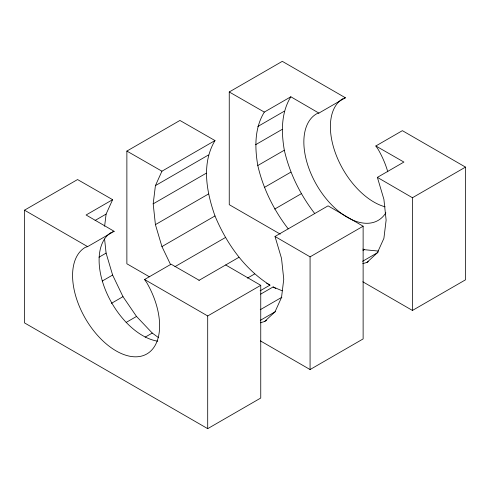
<?xml version="1.0" encoding="UTF-8"?>
<svg xmlns="http://www.w3.org/2000/svg" width="490" height="490" viewBox="0 0 490 490"><rect width="100%" height="100%" fill="white"/><g stroke="black" fill="none" stroke-linecap="round" stroke-linejoin="round"><path stroke-width="0.73" d="M104.615 226.239L106.097 214.093L112.62 199.675L77.555 179.554L24.5 210.179L24.5 322.892L207.699 428.658L260.747 398.027L260.747 285.321L225.688 264.955M170.692 264.808L161.939 246.58L155.416 224.634L153.192 203.84L155.416 185.618L161.939 171.2L214.994 140.569L179.928 120.448L126.873 151.079L126.873 263.785L149.383 276.776M260.129 290.803L269.953 285.131C244.436 269.041 226.484 243.45 214.994 215.949C206.511 192.007 201.2 163.617 214.994 140.569M288.212 228.861C273.781 210.1 263.112 188.638 257.795 165.528C254.708 147.545 254.439 128.153 264.312 112.094L290.839 96.781L318.898 113.098L345.426 97.786L282.301 61.342L229.253 91.973L229.253 204.679L280.219 234.11M314.733 213.542C300.309 194.781 289.633 173.325 284.322 150.216C281.236 132.233 280.96 112.835 290.839 96.781M260.362 322.8L264.631 321.483L275.006 311.861L281.529 297.442L283.753 279.22L281.529 258.426L275.006 236.48L328.061 205.849L363.127 226.215L363.127 338.921L310.072 369.552L260.429 340.893M362.741 263.694L367.01 262.377L377.38 252.754L383.903 238.336L386.126 220.114L383.903 199.32L377.38 177.374L403.907 162.061L375.848 145.977L402.376 130.665L465.5 167.108L465.5 279.821L412.445 310.446L362.802 281.787M112.62 199.675L86.093 214.994L114.152 231.311L87.624 246.623L85.327 247.334A61.544 35.531 60 0 0 85.327 318.402A61.544 35.531 60 0 0 146.871 353.939A61.544 35.531 60 0 0 146.871 282.871L144.575 279.508L171.102 264.19L199.161 280.274M95.097 220.445L106.097 214.093M155.416 185.618L208.471 154.987M257.795 126.512L284.322 111.193M153.192 203.84L206.247 173.209M255.572 144.734L282.093 129.421M98.98 257.219L106.097 253.11L104.584 239.004M155.416 224.634L208.471 194.003M257.795 165.528L284.322 150.216M102.263 281.033L112.62 275.055L106.097 253.11M161.939 246.58L214.994 215.949M264.312 187.474L290.839 172.161M111.346 303.377L122.99 296.658L136.514 316.442L152.255 333.059L158.386 337.53M174.936 266.67L225.369 237.552M274.688 209.077L301.215 193.758M126.163 322.42L136.514 316.442M198.934 280.403L238.887 257.336M145.138 337.169L152.255 333.059M247.425 278.118L254.629 273.959M144.575 279.508L207.699 315.952L260.747 285.321M310.072 369.552L310.072 256.846L363.127 226.215M412.445 310.446L412.445 197.739L465.5 167.108M260.656 294.135L273.102 286.95L282.154 290.797M260.257 309.723L281.873 297.246M362.974 250.421L364.272 249.673L378.513 251.088M260.282 320.362L275.349 311.665M362.545 261.317L378.072 252.356M264.631 321.483L266.597 320.344M367.01 262.377L368.302 261.629M344.274 98.141L345.426 97.786M318.898 113.098L316.601 113.809A61.544 35.531 60 0 0 321.526 192.613A61.544 35.531 60 0 0 385.844 212.813M112.424 231.844L114.152 231.311M362.876 249.079L364.272 249.673M229.253 91.973L264.312 112.094M126.873 151.079L161.939 171.2M266.64 283.22L269.953 285.131M273.102 286.95L275.748 288.475M24.5 210.179L87.624 246.623M377.38 177.374L412.445 197.739M275.006 236.48L310.072 256.846M375.848 145.977L378.145 149.34A61.544 35.531 60 0 1 387.798 171.831M112.62 275.055L122.99 296.658M207.699 315.952L207.699 428.658M385.165 206.835A61.544 35.531 60 0 1 336.214 155.159A61.544 35.531 60 0 1 343.129 98.496M157.756 341.175A61.544 35.531 60 0 1 106.226 291.856A61.544 35.531 60 0 1 111.242 232.382"/></g></svg>
